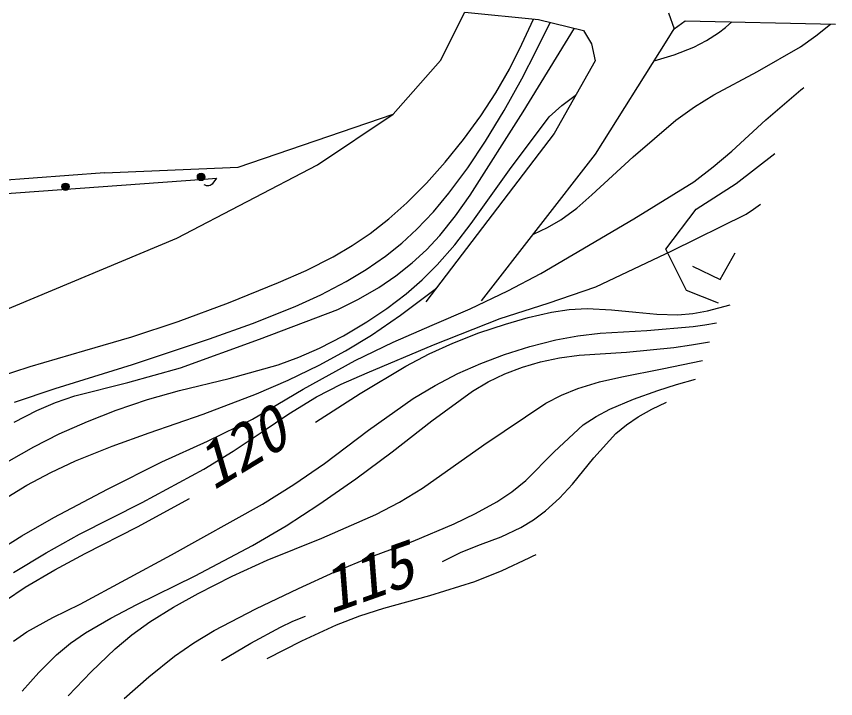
# Model space of a CAD drawing. Units: millimetres, scale not verified. Extents: x 31311 to 671312, y 22626 to 382627.
# Drawn here: x 200928 to 233945, y 267702 to 295190 of the extents above; entities that cross this region are included whole.
import ezdxf
from ezdxf.enums import TextEntityAlignment as Align

# ---------------------------------------------------------------- set-up
doc = ezdxf.new("R2010")
doc.units = ezdxf.units.MM
doc.header["$LTSCALE"] = 1000
doc.linetypes.add('CHAIN', pattern=[18.5, 12, -1.5, 3.5, -1.5])
doc.layers.add('M-BGD', color=7, linetype='Continuous', lineweight=25)
doc.layers.add('M-BMK', color=2, linetype='CHAIN', lineweight=13)
doc.styles.add('ＭＳ ゴシック', font='')
doc.styles.get('ＭＳ ゴシック').set_extended_font_data('MS Gothic')

msp = doc.modelspace()

# ---------------------------------------------------------------- linework, layer by layer
at = {"layer": 'M-BGD'}
for p, q in [((218021, 293415), (219001, 295366)), ((219001, 295366), (221975, 295060)), ((227213, 295338), (227435, 294690)), ((221303, 294065), (221764, 295082)), ((221880, 293798), (222443, 294946)), ((221975, 295060), (223783, 294623)), ((227435, 294690), (227879, 295014)), ((227879, 295014), (233945, 294877)), ((229501, 294743), (229763, 294971)), ((233147, 294402), (233739, 294882)), ((221350, 291349), (223422, 294710)), ((223783, 294623), (224100, 294084)), ((227154, 294235), (227435, 294690)), ((228744, 294218), (229227, 294529)), ((229227, 294529), (229501, 294743)), ((224269, 289636), (227154, 294235)), ((228227, 293957), (228744, 294218)), ((232531, 293965), (233147, 294402)), ((220801, 293069), (221303, 294065)), ((224100, 294084), (224256, 293403)), ((227436, 293648), (228227, 293957)), ((230798, 292974), (232531, 293965)), ((221299, 292669), (221880, 293798)), ((226628, 293396), (227436, 293648)), ((216119, 291245), (218021, 293415)), ((224256, 293403), (222603, 290474)), ((220247, 292110), (220801, 293069)), ((229033, 292035), (230798, 292974)), ((220592, 291394), (221299, 292669)), ((231133, 291017), (232545, 292229)), ((232545, 292229), (232599, 292273)), ((232599, 292273), (232660, 292323)), ((219647, 291189), (220247, 292110)), ((222905, 291598), (223446, 292003)), ((223446, 292003), (223462, 292015)), ((223462, 292015), (223479, 292026)), ((228251, 291550), (229033, 292035)), ((222406, 291149), (222905, 291598)), ((227504, 291015), (228251, 291550)), ((209870, 289116), (216119, 291245)), ((213070, 289206), (216119, 291245)), ((219214, 287990), (221350, 291349)), ((219837, 290157), (220592, 291394)), ((218950, 290235), (219647, 291189)), ((220804, 289008), (222406, 291149)), ((225788, 289525), (227504, 291015)), ((229762, 289761), (231133, 291017)), ((222603, 290474), (217435, 283688)), ((218203, 289315), (218950, 290235)), ((219121, 289095), (219837, 290157)), ((219672, 283731), (224269, 289636)), ((229011, 289122), (229762, 289761)), ((229936, 288454), (231491, 289664)), ((217453, 288476), (218203, 289315)), ((224118, 287995), (225788, 289525)), ((204480, 288883), (209870, 289116)), ((207394, 286255), (213070, 289206)), ((218361, 288073), (219121, 289095)), ((219259, 286842), (220804, 289008)), ((228225, 288531), (229011, 289122)), ((204480, 288883), (197097, 288331)), ((197571, 287841), (208494, 288637)), ((208494, 288637), (208992, 288673)), ((216660, 287680), (217453, 288476)), ((225815, 287037), (228225, 288531)), ((228322, 287429), (229936, 288454)), ((217732, 287318), (218361, 288073)), ((218621, 287155), (219214, 287990)), ((223513, 287468), (224118, 287995)), ((215943, 287040), (216660, 287680)), ((230633, 287421), (230917, 287623)), ((217067, 286612), (217732, 287318)), ((222874, 286990), (223513, 287468)), ((227101, 285815), (228322, 287429)), ((230345, 287227), (230633, 287421)), ((215190, 286449), (215943, 287040)), ((217989, 286368), (218621, 287155)), ((222335, 286680), (222874, 286990)), ((223368, 285590), (225815, 287037)), ((227339, 285741), (230345, 287227)), ((216457, 286050), (217067, 286612)), ((218595, 285991), (219259, 286842)), ((221767, 286422), (222335, 286680)), ((214456, 285953), (215190, 286449)), ((217454, 285791), (217989, 286368)), ((198242, 282425), (207394, 286255)), ((213689, 285506), (214456, 285953)), ((215807, 285533), (216457, 286050)), ((217891, 285186), (218595, 285991)), ((216877, 285257), (217454, 285791)), ((224286, 284300), (227339, 285741)), ((227940, 284142), (227101, 285815)), ((229292, 284583), (229891, 285667)), ((212601, 284958), (213689, 285506)), ((215024, 284992), (215807, 285533)), ((222064, 284833), (223368, 285590)), ((211493, 284467), (212601, 284958)), ((214215, 284506), (215024, 284992)), ((216219, 284738), (216877, 285257)), ((217279, 284571), (217891, 285186)), ((228176, 285121), (229292, 284583)), ((215530, 284272), (216219, 284738)), ((220739, 284132), (222064, 284833)), ((209476, 283650), (211493, 284467)), ((213193, 283975), (214215, 284506)), ((216634, 284007), (217279, 284571)), ((222363, 283632), (224286, 284300)), ((212157, 283503), (213193, 283975)), ((214722, 283802), (215530, 284272)), ((215854, 283416), (216634, 284007)), ((216405, 283146), (217540, 283995)), ((217540, 283995), (217698, 284117)), ((217698, 284117), (217855, 284240)), ((219223, 283410), (220739, 284132)), ((229225, 283632), (227940, 284142)), ((207454, 282895), (209476, 283650)), ((213888, 283387), (214722, 283802)), ((220425, 283023), (222363, 283632)), ((210442, 282821), (212157, 283503)), ((210727, 282180), (213888, 283387)), ((215046, 282879), (215854, 283416)), ((217682, 282744), (219223, 283410)), ((222500, 283271), (223212, 283374)), ((223212, 283374), (223928, 283416)), ((223928, 283416), (224908, 283373)), ((224908, 283373), (225890, 283269)), ((228184, 283218), (228780, 283330)), ((228780, 283330), (229238, 283443)), ((229238, 283443), (229694, 283567)), ((215236, 282347), (216405, 283146)), ((217736, 281955), (220425, 283023)), ((220639, 282792), (221559, 283060)), ((221559, 283060), (222500, 283271)), ((225890, 283269), (226739, 283188)), ((226739, 283188), (227584, 283168)), ((227584, 283168), (228184, 283218)), ((205575, 282280), (207454, 282895)), ((208712, 282198), (210442, 282821)), ((214105, 282322), (215046, 282879)), ((216114, 282063), (217682, 282744)), ((219563, 282437), (220639, 282792)), ((226338, 282534), (228208, 282699)), ((228208, 282699), (228672, 282767)), ((228672, 282767), (229145, 282847)), ((213138, 281819), (214105, 282322)), ((214196, 281714), (215236, 282347)), ((218520, 282030), (219563, 282437)), ((222675, 282157), (223559, 282322)), ((223559, 282322), (224460, 282429)), ((224460, 282429), (226338, 282534)), ((203687, 281724), (205575, 282280)), ((205604, 281167), (208712, 282198)), ((207538, 281028), (210727, 282180)), ((214580, 281332), (216114, 282063)), ((217558, 281591), (218520, 282030)), ((221627, 281891), (222675, 282157)), ((228141, 281957), (228861, 282080)), ((201481, 281080), (203687, 281724)), ((212317, 281456), (213138, 281819)), ((213132, 281138), (214196, 281714)), ((215063, 280830), (217736, 281955)), ((220604, 281569), (221627, 281891)), ((223611, 281539), (225513, 281662)), ((225513, 281662), (227420, 281847)), ((227420, 281847), (228141, 281957)), ((211484, 281154), (212317, 281456)), ((212492, 280174), (214580, 281332)), ((216630, 281101), (217558, 281591)), ((219648, 281211), (220604, 281569)), ((222045, 281275), (222820, 281436)), ((222820, 281436), (223611, 281539)), ((226954, 280996), (228581, 281327)), ((199298, 280380), (201481, 281080)), ((202485, 280196), (205604, 281167)), ((205422, 280434), (207538, 281028)), ((209504, 280606), (211484, 281154)), ((211880, 280534), (213132, 281138)), ((214787, 279995), (216630, 281101)), ((218725, 280802), (219648, 281211)), ((220619, 280793), (221322, 281062)), ((221322, 281062), (222045, 281275)), ((225328, 280672), (226954, 280996)), ((214022, 280370), (215063, 280830)), ((217804, 280321), (218725, 280802)), ((219943, 280467), (220619, 280793)), ((224430, 280461), (225328, 280672)), ((203288, 279900), (205422, 280434)), ((207500, 280115), (209504, 280606)), ((210605, 279985), (211880, 280534)), ((213019, 279862), (214022, 280370)), ((216921, 279793), (217804, 280321)), ((219306, 280093), (219943, 280467)), ((223553, 280194), (224430, 280461)), ((226784, 280118), (227536, 280354)), ((227536, 280354), (228302, 280574)), ((200848, 279647), (202485, 280196)), ((206216, 279748), (207500, 280115)), ((210437, 278964), (212492, 280174)), ((212979, 278840), (214787, 279995)), ((217666, 278893), (219306, 280093)), ((222899, 279930), (223553, 280194)), ((225805, 279769), (226784, 280118)), ((202506, 279631), (203288, 279900)), ((204953, 279325), (206216, 279748)), ((208450, 279167), (210605, 279985)), ((211906, 279180), (213019, 279862)), ((215115, 278512), (216921, 279793)), ((222269, 279612), (222899, 279930)), ((224851, 279366), (225805, 279769)), ((201754, 279310), (202506, 279631)), ((219767, 277921), (222269, 279612)), ((224291, 279074), (224851, 279366)), ((225982, 279049), (226544, 279358)), ((226544, 279358), (227132, 279650)), ((200837, 278843), (201754, 279310)), ((203787, 278872), (204953, 279325)), ((206280, 278408), (208450, 279167)), ((210830, 278451), (211906, 279180)), ((223774, 278737), (224291, 279074)), ((225511, 278739), (225982, 279049)), ((202654, 278368), (203787, 278872)), ((208627, 278072), (210437, 278964)), ((216072, 277651), (217666, 278893)), ((222603, 277642), (223774, 278737)), ((225087, 278389), (225511, 278739)), ((201628, 277850), (202654, 278368)), ((204783, 277869), (206280, 278408)), ((209669, 277667), (210830, 278451)), ((213344, 277181), (215115, 278512)), ((224197, 277397), (225087, 278389)), ((206796, 277238), (208627, 278072)), ((200633, 277280), (201628, 277850)), ((203309, 277276), (204783, 277869)), ((217301, 276181), (219767, 277921)), ((208486, 276942), (209669, 277667)), ((214610, 276560), (216072, 277651)), ((221465, 276495), (222603, 277642)), ((223336, 276346), (224197, 277397)), ((202313, 276814), (203309, 277276)), ((204599, 276141), (206796, 277238)), ((212108, 276334), (213344, 277181)), ((201353, 276304), (202313, 276814)), ((205993, 275608), (208486, 276942)), ((213121, 275523), (214610, 276560)), ((220893, 276040), (221465, 276495)), ((200408, 275725), (201353, 276304)), ((202435, 274994), (204599, 276141)), ((210840, 275538), (212108, 276334)), ((216366, 275619), (217301, 276181)), ((220285, 275634), (220893, 276040)), ((222811, 275784), (223336, 276346)), ((205814, 274629), (207907, 275768)), ((222251, 275270), (222811, 275784)), ((203474, 274329), (205993, 275608)), ((207183, 273495), (210840, 275538)), ((211796, 274669), (213121, 275523)), ((215410, 275116), (216366, 275619)), ((219436, 275157), (220285, 275634)), ((213234, 274170), (215410, 275116)), ((218568, 274738), (219436, 275157)), ((221769, 274904), (222251, 275270)), ((201149, 274263), (202435, 274994)), ((216921, 274051), (218568, 274738)), ((221256, 274591), (221769, 274904)), ((203700, 273546), (205814, 274629)), ((210448, 273871), (211796, 274669)), ((220464, 274225), (221256, 274591)), ((199895, 273481), (201149, 274263)), ((202129, 273581), (203474, 274329)), ((211038, 273282), (213234, 274170)), ((215259, 273423), (216921, 274051)), ((219639, 273910), (220464, 274225)), ((208135, 272655), (210448, 273871)), ((218854, 273597), (219639, 273910)), ((200815, 272781), (202129, 273581)), ((202474, 272894), (203700, 273546)), ((203504, 271508), (207183, 273495)), ((213762, 272809), (215259, 273423)), ((218096, 273231), (218854, 273597)), ((221591, 273375), (221735, 273445)), ((221735, 273445), (221879, 273515)), ((209629, 272638), (211038, 273282)), ((220506, 272866), (221591, 273375)), ((201285, 272194), (202474, 272894)), ((212298, 272144), (213762, 272809)), ((219408, 272417), (220506, 272866)), ((205788, 271490), (208135, 272655)), ((208252, 271943), (209629, 272638)), ((217585, 271853), (219408, 272417)), ((200490, 271657), (201285, 272194)), ((210584, 271319), (212298, 272144)), ((207262, 271393), (208252, 271943)), ((215740, 271345), (217585, 271853)), ((202403, 270971), (203504, 271508)), ((204733, 270944), (205788, 271490)), ((206306, 270791), (207262, 271393)), ((208904, 270444), (210584, 271319)), ((214770, 271034), (215740, 271345)), ((201349, 270389), (202403, 270971)), ((203718, 270351), (204733, 270944)), ((205587, 270273), (206306, 270791)), ((211570, 270579), (212075, 270816)), ((212075, 270816), (212586, 271028)), ((213832, 270670), (214770, 271034)), ((208083, 269951), (208904, 270444)), ((210373, 269935), (211570, 270579)), ((212426, 270024), (213832, 270670)), ((200806, 270023), (201349, 270389)), ((203111, 269932), (203718, 270351)), ((204905, 269707), (205587, 270273)), ((202542, 269466), (203111, 269932)), ((207305, 269413), (208083, 269951)), ((209200, 269235), (210373, 269935)), ((211041, 269321), (212426, 270024)), ((201829, 268756), (202542, 269466)), ((203940, 268783), (204905, 269707)), ((206272, 268582), (207305, 269413)), ((203013, 267811), (203940, 268783)), ((201162, 268007), (201829, 268756)), ((205273, 267702), (206272, 268582))]:
    msp.add_line(p, q, dxfattribs=at)
msp.add_lwpolyline([(208992, 288673), (208850, 288468), (208817, 288430), (208781, 288400), (208735, 288377), (208689, 288364), (208636, 288361), (208588, 288365), (208539, 288384), (208502, 288406)], dxfattribs=at)
for centre, radius in [((208371, 288722), 150), ((208371, 288722), 132), ((208371, 288722), 115), ((208371, 288722), 96.8), ((208371, 288722), 79.5), ((208371, 288722), 58.5), ((208371, 288722), 40.5), ((208371, 288722), 23.3), ((208371, 288722), 4.5), ((202909, 288325), 150), ((202909, 288325), 132), ((202909, 288325), 115), ((202909, 288325), 96.8), ((202909, 288325), 79.5), ((202909, 288325), 58.5), ((202909, 288325), 40.5), ((202909, 288325), 23.3), ((202909, 288325), 4.5)]:
    msp.add_circle(centre, radius, dxfattribs=at)
at = {"layer": 'M-BMK'}
msp.add_arc((145843, 326536), 60000, 312.11613, 349.63554, dxfattribs=at)

# ---------------------------------------------------------------- texts
at = {"layer": 'M-BGD', "style": 'ＭＳ ゴシック', "oblique": 15}
for s, rotation, p in [('120', 31.2, (209143, 275597)), ('115', 19.5, (213768, 270589))]:
    msp.add_text(s, height=1833, rotation=rotation, dxfattribs=at).set_placement(p, align=Align.BOTTOM_LEFT)

doc.saveas('drawing.dxf')
